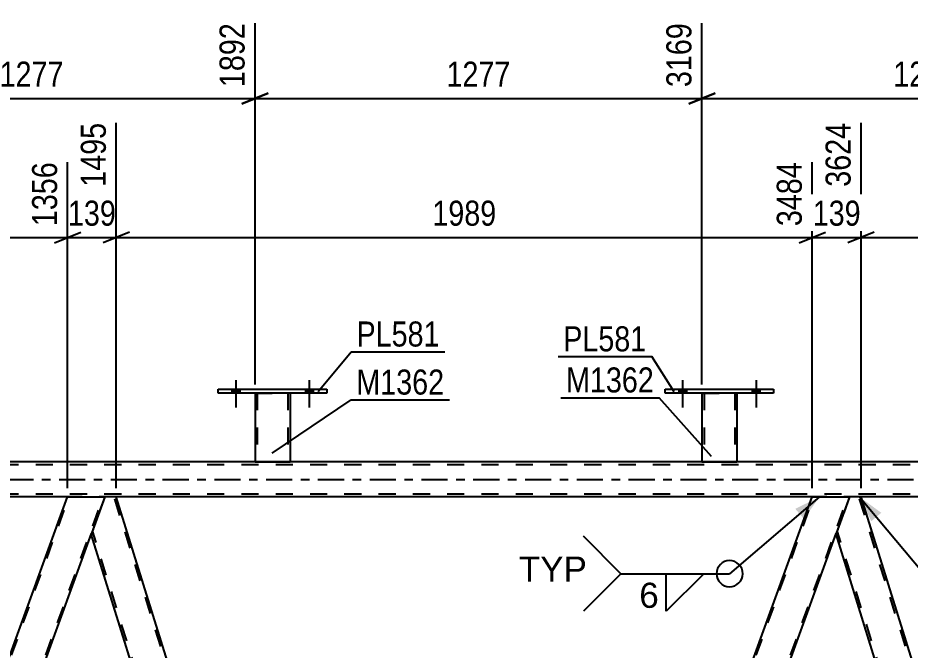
# Model space of a CAD drawing. Header units: millimetres. Extents: x 0 to 841, y 0 to 594.
# Drawn here: x 127.2 to 229.2, y 440.1 to 512.4 of the extents above; entities that cross this region are included whole.
import ezdxf

# ---------------------------------------------------------------- set-up
doc = ezdxf.new("R2010")
doc.units = ezdxf.units.MM
doc.linetypes.add('DXK_LINE_DOT2', pattern=[3.9198, 1.9599, -1.9599])
doc.linetypes.add('DXK_LINE_DOT3', pattern=[5.9187, 2.979, -0.9799, 0.9799, -0.9799])
doc.styles.add('Arial', font='ARIAL.TTF', dxfattribs={"height": 0.2})
doc.styles.add('Arial Narrow', font='ARIALN.TTF', dxfattribs={"height": 0.2})

# ---------------------------------------------------------------- blocks, each defined once
blk = doc.blocks.new('Part-318885239-4290 - 4158')
at = {"color": 2, "linetype": 'Continuous'}
for p, q in [((137.1, 457.66), (135.57, 453.47)), ((138.41, 457.66), (137.1, 457.66)), ((174.69, 341.27), (138.41, 457.66)), ((170.5, 341.27), (135.55, 453.41)), ((135.57, 453.47), (135.57, 453.46))]:
    blk.add_line(p, q, dxfattribs=at)
at = {"color": 7, "linetype": 'DXK_LINE_DOT2'}
for p, q in [((174.98, 339.54), (138.16, 457.66)), ((135.57, 453.47), (135.55, 453.41)), ((172.26, 336.44), (135.68, 453.79)), ((172.01, 336.44), (170.5, 341.27)), ((175.12, 339.91), (174.69, 341.27)), ((173.85, 336.44), (175.12, 339.91)), ((172.01, 336.44), (173.85, 336.44))]:
    blk.add_line(p, q, dxfattribs=at)
blk = doc.blocks.new('Part-318885239-4184 - 4158')
at = {"color": 2, "linetype": 'Continuous'}
for p, q in [((274.8, 461.66), (78.6, 461.66)), ((132.84, 457.66), (78.6, 457.66)), ((217.97, 457.66), (138.41, 457.66)), ((303.11, 457.66), (223.55, 457.66))]:
    blk.add_line(p, q, dxfattribs=at)
at = {"color": 7, "linetype": 'DXK_LINE_DOT2'}
for p, q in [((742.64, 461.34), (78.6, 461.34)), ((742.64, 457.98), (78.6, 457.98)), ((138.41, 457.66), (132.84, 457.66)), ((223.55, 457.66), (217.97, 457.66))]:
    blk.add_line(p, q, dxfattribs=at)
at = {"color": 7, "linetype": 'DXK_LINE_DOT3'}
blk.add_line((78.6, 459.66), (742.64, 459.66), dxfattribs=at)
blk = doc.blocks.new('Part-318885239-4205 - 4158')
at = {"color": 2, "linetype": 'Continuous'}
for p, q in [((88.72, 336.44), (132.84, 457.66)), ((132.84, 457.66), (137.1, 457.66)), ((92.98, 336.44), (135.57, 453.46))]:
    blk.add_line(p, q, dxfattribs=at)
at = {"color": 7, "linetype": 'DXK_LINE_DOT2'}
for p, q in [((88.89, 336.44), (133.01, 457.66)), ((92.81, 336.44), (136.93, 457.66)), ((137.1, 457.66), (135.57, 453.46)), ((88.72, 336.44), (92.98, 336.44))]:
    blk.add_line(p, q, dxfattribs=at)
blk = doc.blocks.new('Part-318885239-4297 - 4158')
at = {"color": 7, "linetype": 'DXK_LINE_DOT2'}
for p, q in [((174.02, 336.44), (218.14, 457.66)), ((177.94, 336.44), (222.06, 457.66)), ((222.23, 457.66), (220.7, 453.46)), ((173.85, 336.44), (175.61, 341.27)), ((178.11, 336.44), (179.87, 341.27)), ((178.11, 336.44), (173.85, 336.44))]:
    blk.add_line(p, q, dxfattribs=at)
at = {"color": 2, "linetype": 'Continuous'}
for p, q in [((175.61, 341.27), (217.97, 457.66)), ((217.97, 457.66), (222.23, 457.66)), ((179.87, 341.27), (220.7, 453.46))]:
    blk.add_line(p, q, dxfattribs=at)
blk = doc.blocks.new('Part-318885239-4349 - 4158')
at = {"color": 2, "linetype": 'Continuous'}
for p, q in [((222.23, 457.66), (220.7, 453.47)), ((223.55, 457.66), (222.23, 457.66)), ((260.25, 339.91), (223.55, 457.66)), ((257.14, 336.44), (220.68, 453.41)), ((220.7, 453.47), (220.7, 453.46)), ((258.99, 336.44), (260.23, 339.87))]:
    blk.add_line(p, q, dxfattribs=at)
at = {"color": 7, "linetype": 'DXK_LINE_DOT2'}
for p, q in [((260.11, 339.54), (223.3, 457.66)), ((220.7, 453.47), (220.68, 453.41)), ((257.39, 336.44), (220.82, 453.79)), ((260.23, 339.87), (260.25, 339.91)), ((258.99, 336.44), (257.14, 336.44))]:
    blk.add_line(p, q, dxfattribs=at)
blk = doc.blocks.new('Bolt-318885239-4458 - 4158')
at = {"linetype": 'Continuous'}
for points in [[(202.71, 469.5), (203.59, 469.5), (203.59, 469.98), (202.71, 469.98)], [(211.11, 469.5), (211.99, 469.5), (211.99, 469.98), (211.11, 469.98)]]:
    blk.add_hatch(color=1, dxfattribs=at).paths.add_polyline_path(points)
at = {"color": 1, "linetype": 'Continuous'}
for p, q in [((203.15, 470.98), (203.15, 467.86)), ((211.55, 470.98), (211.55, 467.86)), ((202.71, 469.98), (202.71, 469.5)), ((203.59, 469.98), (203.59, 469.5)), ((211.11, 469.98), (211.11, 469.5)), ((211.99, 469.98), (211.99, 469.5))]:
    blk.add_line(p, q, dxfattribs=at)
blk = doc.blocks.new('Part-318885239-4494 - 4158')
at = {"color": 2, "linetype": 'Continuous'}
for p, q in [((150.07, 469.98), (162.47, 469.98)), ((150.07, 469.5), (150.07, 469.98)), ((162.47, 469.5), (150.07, 469.5)), ((162.47, 469.98), (162.47, 469.5))]:
    blk.add_line(p, q, dxfattribs=at)
blk = doc.blocks.new('Part-318885239-4499 - 4158')
at = {"color": 7, "linetype": 'DXK_LINE_DOT2'}
for p, q in [((154.27, 469.51), (158.27, 469.51)), ((154.27, 469.5), (154.27, 469.51)), ((154.27, 469.51), (154.27, 469.5)), ((154.51, 469.51), (154.51, 461.67)), ((158.03, 469.51), (158.03, 461.67)), ((158.27, 469.51), (158.27, 469.5)), ((158.27, 469.5), (158.27, 469.51)), ((158.01, 461.67), (157.97, 461.67)), ((157.97, 461.67), (158.01, 461.67)), ((158.03, 461.67), (158.01, 461.67)), ((158.01, 461.67), (158.03, 461.67))]:
    blk.add_line(p, q, dxfattribs=at)
at = {"color": 2, "linetype": 'Continuous'}
for p, q in [((154.27, 469.5), (154.27, 461.67)), ((158.27, 469.5), (158.27, 461.67)), ((154.27, 461.67), (158.27, 461.67))]:
    blk.add_line(p, q, dxfattribs=at)
blk = doc.blocks.new('Part-318885239-4504 - 4158')
at = {"color": 2, "linetype": 'Continuous'}
for p, q in [((201.15, 469.98), (213.55, 469.98)), ((201.15, 469.5), (201.15, 469.98)), ((213.55, 469.5), (201.15, 469.5)), ((213.55, 469.98), (213.55, 469.5))]:
    blk.add_line(p, q, dxfattribs=at)
blk = doc.blocks.new('Part-318885239-4509 - 4158')
at = {"color": 7, "linetype": 'DXK_LINE_DOT2'}
for p, q in [((205.35, 469.51), (209.35, 469.51)), ((205.35, 469.5), (205.35, 469.51)), ((205.35, 469.51), (205.35, 469.5)), ((205.59, 469.51), (205.59, 461.67)), ((209.11, 469.51), (209.11, 461.67)), ((209.35, 469.51), (209.35, 469.5)), ((209.35, 469.5), (209.35, 469.51)), ((209.05, 461.67), (209.09, 461.67)), ((209.05, 461.67), (209.09, 461.67)), ((209.09, 461.67), (209.11, 461.67)), ((209.09, 461.67), (209.11, 461.67))]:
    blk.add_line(p, q, dxfattribs=at)
at = {"color": 2, "linetype": 'Continuous'}
for p, q in [((205.35, 469.5), (205.35, 461.67)), ((209.35, 469.5), (209.35, 461.67)), ((205.35, 461.67), (209.35, 461.67))]:
    blk.add_line(p, q, dxfattribs=at)
blk = doc.blocks.new('Bolt-318885239-4539 - 4158')
at = {"linetype": 'Continuous'}
for points in [[(151.63, 469.5), (152.51, 469.5), (152.51, 469.98), (151.63, 469.98)], [(160.03, 469.5), (160.91, 469.5), (160.91, 469.98), (160.03, 469.98)]]:
    blk.add_hatch(color=1, dxfattribs=at).paths.add_polyline_path(points)
at = {"color": 1, "linetype": 'Continuous'}
for p, q in [((152.07, 470.98), (152.07, 467.86)), ((160.47, 470.98), (160.47, 467.86)), ((151.63, 469.98), (151.63, 469.5)), ((152.51, 469.98), (152.51, 469.5)), ((160.03, 469.98), (160.03, 469.5)), ((160.91, 469.98), (160.91, 469.5))]:
    blk.add_line(p, q, dxfattribs=at)
blk = doc.blocks.new('Bolt-318885239-4540 - 4158')
at = {"linetype": 'Continuous'}
for points in [[(151.63, 469.5), (152.51, 469.5), (152.51, 469.98), (151.63, 469.98)], [(160.03, 469.5), (160.91, 469.5), (160.91, 469.98), (160.03, 469.98)]]:
    blk.add_hatch(color=1, dxfattribs=at).paths.add_polyline_path(points)
at = {"color": 1, "linetype": 'Continuous'}
for p, q in [((152.07, 470.98), (152.07, 467.86)), ((160.47, 470.98), (160.47, 467.86)), ((151.63, 469.98), (151.63, 469.5)), ((152.51, 469.98), (152.51, 469.5)), ((160.03, 469.98), (160.03, 469.5)), ((160.91, 469.98), (160.91, 469.5))]:
    blk.add_line(p, q, dxfattribs=at)
blk = doc.blocks.new('Bolt-318885239-4541 - 4158')
at = {"linetype": 'Continuous'}
for points in [[(202.71, 469.5), (203.59, 469.5), (203.59, 469.98), (202.71, 469.98)], [(211.11, 469.5), (211.99, 469.5), (211.99, 469.98), (211.11, 469.98)]]:
    blk.add_hatch(color=1, dxfattribs=at).paths.add_polyline_path(points)
at = {"color": 1, "linetype": 'Continuous'}
for p, q in [((203.15, 470.98), (203.15, 467.86)), ((211.55, 470.98), (211.55, 467.86)), ((202.71, 469.98), (202.71, 469.5)), ((203.59, 469.98), (203.59, 469.5)), ((211.11, 469.98), (211.11, 469.5)), ((211.99, 469.98), (211.99, 469.5))]:
    blk.add_line(p, q, dxfattribs=at)
blk = doc.blocks.new('StraightDimension-318885239-5780 - 4158')
at = {"color": 7, "linetype": 'Continuous'}
for p, q in [((138.41, 458.66), (138.41, 500.41)), ((132.84, 458.66), (132.84, 495.91)), ((131.34, 486.7), (134.34, 487.9)), ((139.91, 487.9), (136.91, 486.7)), ((132.84, 487.3), (138.41, 487.3))]:
    blk.add_line(p, q, dxfattribs=at)
at = {"color": 0}
blk.add_wipeout([(138.97, 488.05), (138.97, 492.25), (132.28, 492.25), (132.28, 488.05)], dxfattribs=at)
at = {"color": 3, "style": 'Arial Narrow'}
blk.add_text('139', height=2.863, dxfattribs=at).set_placement((132.88, 488.65))
at = {"color": 0, "linetype": 'Continuous'}
blk.add_wipeout([(137.81, 501.01), (133.61, 501.01), (133.61, 492.5), (137.81, 492.5)], dxfattribs=at)
at = {"color": 3, "linetype": 'Continuous', "style": 'Arial Narrow'}
blk.add_text('1495', height=2.863, rotation=90.0002, dxfattribs=at).set_placement((137.21, 493.1))
blk = doc.blocks.new('StraightDimension-318885239-5804 - 4158')
at = {"color": 7, "linetype": 'Continuous'}
for p, q in [((132.84, 458.66), (132.84, 495.91)), ((78.6, 462.66), (78.6, 490.43)), ((80.1, 487.9), (77.1, 486.7)), ((131.34, 486.7), (134.34, 487.9)), ((78.6, 487.3), (132.84, 487.3))]:
    blk.add_line(p, q, dxfattribs=at)
at = {"color": 0}
blk.add_wipeout([(109.98, 488.05), (109.98, 492.25), (101.47, 492.25), (101.47, 488.05)], dxfattribs=at)
at = {"color": 3, "style": 'Arial Narrow'}
blk.add_text('1356', height=2.863, dxfattribs=at).set_placement((102.07, 488.65))
at = {"color": 0, "linetype": 'Continuous'}
for points in [[(132.24, 496.51), (128.04, 496.51), (128.04, 488), (132.24, 488)], [(78, 491.03), (73.8, 491.03), (73.8, 488), (78, 488)]]:
    blk.add_wipeout(points, dxfattribs=at)
at = {"color": 3, "linetype": 'Continuous', "style": 'Arial Narrow'}
for s, height, p in [('1356', 2.863, (131.64, 488.6)), ('0', 2.86, (77.4, 488.6))]:
    blk.add_text(s, height=height, rotation=90.0002, dxfattribs=at).set_placement(p)
blk = doc.blocks.new('StraightDimension-318885239-4872 - 4158')
at = {"color": 7, "linetype": 'Continuous'}
for p, q in [((205.35, 470.51), (205.35, 511.8)), ((256.43, 470.51), (256.43, 511.8)), ((206.85, 503.79), (203.85, 502.59)), ((205.35, 503.19), (256.43, 503.19)), ((254.93, 502.59), (257.93, 503.79))]:
    blk.add_line(p, q, dxfattribs=at)
at = {"color": 0}
blk.add_wipeout([(235.15, 503.94), (235.15, 508.14), (226.63, 508.14), (226.63, 503.94)], dxfattribs=at)
at = {"color": 3, "style": 'Arial Narrow'}
blk.add_text('1277', height=2.863, dxfattribs=at).set_placement((227.23, 504.54))
at = {"color": 0, "linetype": 'Continuous'}
blk.add_wipeout([(255.83, 512.4), (251.63, 512.4), (251.63, 503.89), (255.83, 503.89)], dxfattribs=at)
at = {"color": 3, "linetype": 'Continuous', "style": 'Arial Narrow'}
blk.add_text('4446', height=2.863, rotation=90.0002, dxfattribs=at).set_placement((255.23, 504.49))
blk = doc.blocks.new('StraightDimension-318885239-5756 - 4158')
at = {"color": 7, "linetype": 'Continuous'}
for p, q in [((138.41, 458.66), (138.41, 500.41)), ((217.97, 458.66), (217.97, 495.91)), ((139.91, 487.9), (136.91, 486.7)), ((216.47, 486.7), (219.47, 487.9)), ((138.41, 487.3), (217.97, 487.3))]:
    blk.add_line(p, q, dxfattribs=at)
at = {"color": 0}
blk.add_wipeout([(182.45, 488.05), (182.45, 492.25), (173.94, 492.25), (173.94, 488.05)], dxfattribs=at)
at = {"color": 3, "style": 'Arial Narrow'}
blk.add_text('1989', height=2.863, dxfattribs=at).set_placement((174.54, 488.65))
at = {"color": 0, "linetype": 'Continuous'}
blk.add_wipeout([(217.37, 496.51), (213.17, 496.51), (213.17, 488), (217.37, 488)], dxfattribs=at)
at = {"color": 3, "linetype": 'Continuous', "style": 'Arial Narrow'}
blk.add_text('3484', height=2.863, rotation=90.0002, dxfattribs=at).set_placement((216.77, 488.6))
blk = doc.blocks.new('StraightDimension-318885239-4882 - 4158')
at = {"color": 7, "linetype": 'Continuous'}
for p, q in [((154.27, 470.51), (154.27, 511.8)), ((205.35, 470.51), (205.35, 511.8)), ((155.77, 503.79), (152.77, 502.59)), ((154.27, 503.19), (205.35, 503.19)), ((203.85, 502.59), (206.85, 503.79))]:
    blk.add_line(p, q, dxfattribs=at)
at = {"color": 0}
blk.add_wipeout([(184.07, 503.94), (184.07, 508.14), (175.55, 508.14), (175.55, 503.94)], dxfattribs=at)
at = {"color": 3, "style": 'Arial Narrow'}
blk.add_text('1277', height=2.863, dxfattribs=at).set_placement((176.15, 504.54))
at = {"color": 0, "linetype": 'Continuous'}
blk.add_wipeout([(204.75, 512.4), (200.55, 512.4), (200.55, 503.89), (204.75, 503.89)], dxfattribs=at)
at = {"color": 3, "linetype": 'Continuous', "style": 'Arial Narrow'}
blk.add_text('3169', height=2.863, rotation=90.0002, dxfattribs=at).set_placement((204.15, 504.49))
blk = doc.blocks.new('StraightDimension-318885239-4892 - 4158')
at = {"color": 7, "linetype": 'Continuous'}
for p, q in [((154.27, 470.51), (154.27, 511.8)), ((103.19, 470.51), (103.19, 509.97)), ((104.69, 503.79), (101.69, 502.59)), ((103.19, 503.19), (154.27, 503.19)), ((152.77, 502.59), (155.77, 503.79))]:
    blk.add_line(p, q, dxfattribs=at)
at = {"color": 0}
blk.add_wipeout([(132.98, 503.94), (132.98, 508.14), (124.47, 508.14), (124.47, 503.94)], dxfattribs=at)
at = {"color": 3, "style": 'Arial Narrow'}
blk.add_text('1277', height=2.863, dxfattribs=at).set_placement((125.07, 504.54))
at = {"color": 0, "linetype": 'Continuous'}
blk.add_wipeout([(153.67, 512.4), (149.47, 512.4), (149.47, 503.89), (153.67, 503.89)], dxfattribs=at)
at = {"color": 3, "linetype": 'Continuous', "style": 'Arial Narrow'}
blk.add_text('1892', height=2.863, rotation=90.0002, dxfattribs=at).set_placement((153.07, 504.49))
blk = doc.blocks.new('StraightDimension-318885239-5708 - 4158')
at = {"color": 7, "linetype": 'Continuous'}
for p, q in [((223.55, 458.66), (223.55, 500.41)), ((303.11, 458.66), (303.11, 495.91)), ((225.05, 487.9), (222.05, 486.7)), ((301.61, 486.7), (304.61, 487.9)), ((223.55, 487.3), (303.11, 487.3))]:
    blk.add_line(p, q, dxfattribs=at)
at = {"color": 0}
blk.add_wipeout([(267.58, 488.05), (267.58, 492.25), (259.07, 492.25), (259.07, 488.05)], dxfattribs=at)
at = {"color": 3, "style": 'Arial Narrow'}
blk.add_text('1989', height=2.863, dxfattribs=at).set_placement((259.67, 488.65))
at = {"color": 0, "linetype": 'Continuous'}
blk.add_wipeout([(302.51, 496.51), (298.31, 496.51), (298.31, 488), (302.51, 488)], dxfattribs=at)
at = {"color": 3, "linetype": 'Continuous', "style": 'Arial Narrow'}
blk.add_text('5613', height=2.863, rotation=90.0002, dxfattribs=at).set_placement((301.91, 488.6))
blk = doc.blocks.new('StraightDimension-318885239-5732 - 4158')
at = {"color": 7, "linetype": 'Continuous'}
for p, q in [((223.55, 458.66), (223.55, 500.41)), ((217.97, 458.66), (217.97, 495.91)), ((216.47, 486.7), (219.47, 487.9)), ((225.05, 487.9), (222.05, 486.7)), ((217.97, 487.3), (223.55, 487.3))]:
    blk.add_line(p, q, dxfattribs=at)
at = {"color": 0}
blk.add_wipeout([(224.1, 488.05), (224.1, 492.25), (217.42, 492.25), (217.42, 488.05)], dxfattribs=at)
at = {"color": 3, "style": 'Arial Narrow'}
blk.add_text('139', height=2.863, dxfattribs=at).set_placement((218.02, 488.65))
at = {"color": 0, "linetype": 'Continuous'}
blk.add_wipeout([(222.95, 501.01), (218.75, 501.01), (218.75, 492.5), (222.95, 492.5)], dxfattribs=at)
at = {"color": 3, "linetype": 'Continuous', "style": 'Arial Narrow'}
blk.add_text('3624', height=2.863, rotation=90.0002, dxfattribs=at).set_placement((222.35, 493.1))
blk = doc.blocks.new('Mark-318885239-4490 - 4158')
at = {"color": 30, "linetype": 'Continuous'}
for p, q in [((161.49, 469.69), (165.27, 474.24)), ((165.27, 474.24), (175.97, 474.24))]:
    blk.add_line(p, q, dxfattribs=at)
at = {"color": 0}
blk.add_wipeout([(175.37, 474.84), (175.37, 477.84), (165.87, 477.84), (165.87, 474.84)], dxfattribs=at)
blk.add_wipeout([(175.37, 474.84), (175.37, 477.84), (165.87, 477.84), (165.87, 474.84)], dxfattribs=at)
at = {"color": 3, "style": 'Arial Narrow'}
blk.add_text('PL581', height=2.863, dxfattribs=at).set_placement((165.87, 474.84))
blk = doc.blocks.new('Mark-318885239-4495 - 4158')
at = {"color": 30, "linetype": 'Continuous'}
for p, q in [((156.22, 462.66), (165.25, 468.75)), ((165.25, 468.75), (176.5, 468.75))]:
    blk.add_line(p, q, dxfattribs=at)
at = {"color": 0}
blk.add_wipeout([(175.9, 469.35), (175.9, 472.35), (165.85, 472.35), (165.85, 469.35)], dxfattribs=at)
blk.add_wipeout([(175.9, 469.35), (175.9, 472.35), (165.85, 472.35), (165.85, 469.35)], dxfattribs=at)
at = {"color": 3, "style": 'Arial Narrow'}
blk.add_text('M1362', height=2.863, dxfattribs=at).set_placement((165.85, 469.35))
blk = doc.blocks.new('Mark-318885239-4500 - 4158')
at = {"color": 30, "linetype": 'Continuous'}
for p in [(188.9, 473.69), (202.19, 469.65)]:
    blk.add_line(p, (199.61, 473.69), dxfattribs=at)
at = {"color": 0}
blk.add_wipeout([(199.01, 474.29), (199.01, 477.29), (189.5, 477.29), (189.5, 474.29)], dxfattribs=at)
blk.add_wipeout([(199.01, 474.29), (199.01, 477.29), (189.5, 477.29), (189.5, 474.29)], dxfattribs=at)
at = {"color": 3, "style": 'Arial Narrow'}
blk.add_text('PL581', height=2.863, dxfattribs=at).set_placement((189.5, 474.29))
blk = doc.blocks.new('Mark-318885239-4505 - 4158')
at = {"color": 30, "linetype": 'Continuous'}
for p in [(189.22, 468.99), (206.45, 462.27)]:
    blk.add_line(p, (200.47, 468.99), dxfattribs=at)
at = {"color": 0}
blk.add_wipeout([(199.87, 469.59), (199.87, 472.59), (189.82, 472.59), (189.82, 469.59)], dxfattribs=at)
blk.add_wipeout([(199.87, 469.59), (199.87, 472.59), (189.82, 472.59), (189.82, 469.59)], dxfattribs=at)
at = {"color": 3, "style": 'Arial Narrow'}
blk.add_text('M1362', height=2.863, dxfattribs=at).set_placement((189.82, 469.59))
blk = doc.blocks.new('WeldMark-318885239-5988 - 4158')
at = {"linetype": 'Continuous'}
blk.add_hatch(color=30, dxfattribs=at).paths.add_polyline_path([(216.03, 456.29), (218.8, 457.66), (217.01, 455.15)])
at = {"color": 30, "linetype": 'Continuous'}
for p in [(218.8, 457.66), (196.09, 448.88)]:
    blk.add_line(p, (208.52, 448.88), dxfattribs=at)
at = {"color": 3, "linetype": 'Continuous'}
for p, q in [((196.09, 448.88), (191.81, 453.17)), ((196.09, 448.88), (191.81, 444.6)), ((201.27, 448.88), (205.56, 448.88)), ((205.56, 448.88), (201.27, 444.6)), ((201.27, 444.6), (201.27, 448.88))]:
    blk.add_line(p, q, dxfattribs=at)
for start, end in [(90, 270), (270, 90)]:
    blk.add_arc((208.52, 448.88), 1.5, start, end, dxfattribs=at)
at = {"color": 0}
blk.add_wipeout([(200.62, 444.78), (200.62, 448.18), (197.99, 448.18), (197.99, 444.78)], dxfattribs=at)
at = {"color": 3, "style": 'Arial'}
blk.add_text('6', height=2.87, dxfattribs=at).set_placement((198.19, 444.98))
at = {"color": 0, "linetype": 'Continuous'}
blk.add_wipeout([(192.19, 447.98), (192.19, 450.98), (184.42, 450.98), (184.42, 447.98)], dxfattribs=at)
blk.add_wipeout([(192.19, 447.98), (192.19, 450.98), (184.42, 450.98), (184.42, 447.98)], dxfattribs=at)
at = {"color": 3, "linetype": 'Continuous', "style": 'Arial'}
blk.add_text('TYP', height=2.865, dxfattribs=at).set_placement((184.42, 447.98))
blk = doc.blocks.new('WeldMark-318885239-6003 - 4158')
at = {"linetype": 'Continuous'}
blk.add_hatch(color=30, dxfattribs=at).paths.add_polyline_path([(224.71, 454.88), (223.36, 457.66), (225.86, 455.84)])
at = {"color": 30, "linetype": 'Continuous'}
for p, q in [((223.36, 457.66), (231.7, 447.7)), ((231.7, 447.7), (242.02, 447.7))]:
    blk.add_line(p, q, dxfattribs=at)
at = {"color": 3, "linetype": 'Continuous'}
for p, q in [((242.02, 447.7), (246.31, 451.98)), ((236.88, 447.7), (241.17, 447.7)), ((241.17, 447.7), (236.88, 443.41)), ((236.88, 443.41), (236.88, 447.7)), ((242.02, 447.7), (246.31, 443.41))]:
    blk.add_line(p, q, dxfattribs=at)
blk.add_arc((231.7, 447.7), 1.5, 90, 270, dxfattribs=at)
at = {"color": 0}
blk.add_wipeout([(236.22, 443.6), (236.22, 447), (233.6, 447), (233.6, 443.6)], dxfattribs=at)
at = {"color": 3, "linetype": 'Continuous'}
blk.add_arc((231.7, 447.7), 1.5, 270, 90, dxfattribs=at)
at = {"color": 3, "style": 'Arial'}
blk.add_text('6', height=2.87, dxfattribs=at).set_placement((233.8, 443.8))
at = {"color": 0, "linetype": 'Continuous'}
blk.add_wipeout([(253.4, 446.8), (253.4, 449.8), (245.62, 449.8), (245.62, 446.8)], dxfattribs=at)
blk.add_wipeout([(253.4, 446.8), (253.4, 449.8), (245.62, 449.8), (245.62, 446.8)], dxfattribs=at)
at = {"color": 3, "linetype": 'Continuous', "style": 'Arial'}
blk.add_text('TYP', height=2.865, dxfattribs=at).set_placement((245.62, 446.8))

msp = doc.modelspace()

# ---------------------------------------------------------------- block references
for name in ['Bolt-318885239-4539 - 4158', 'Bolt-318885239-4540 - 4158', 'Bolt-318885239-4458 - 4158', 'Bolt-318885239-4541 - 4158', 'Part-318885239-4494 - 4158', 'Part-318885239-4499 - 4158', 'Part-318885239-4504 - 4158', 'Part-318885239-4509 - 4158', 'Part-318885239-4184 - 4158', 'Part-318885239-4205 - 4158', 'Part-318885239-4290 - 4158', 'Part-318885239-4297 - 4158', 'Part-318885239-4349 - 4158']:
    msp.add_blockref(name, (0, 0))

# ---------------------------------------------------------------- next in the draw order: block references
for name in ['StraightDimension-318885239-4872 - 4158', 'StraightDimension-318885239-5780 - 4158', 'WeldMark-318885239-5988 - 4158', 'WeldMark-318885239-6003 - 4158']:
    msp.add_blockref(name, (0, 0))

# ---------------------------------------------------------------- next in the draw order: block references
for name in ['StraightDimension-318885239-5756 - 4158', 'StraightDimension-318885239-5708 - 4158', 'StraightDimension-318885239-5804 - 4158']:
    msp.add_blockref(name, (0, 0))

# ---------------------------------------------------------------- next in the draw order: block references
for name in ['StraightDimension-318885239-4882 - 4158', 'StraightDimension-318885239-5732 - 4158']:
    msp.add_blockref(name, (0, 0))

# ---------------------------------------------------------------- next in the draw order: block references
for name in ['StraightDimension-318885239-4892 - 4158', 'Mark-318885239-4490 - 4158', 'Mark-318885239-4500 - 4158']:
    msp.add_blockref(name, (0, 0))

# ---------------------------------------------------------------- next in the draw order: block references
for name in ['Mark-318885239-4495 - 4158', 'Mark-318885239-4505 - 4158']:
    msp.add_blockref(name, (0, 0))

doc.saveas('drawing.dxf')
